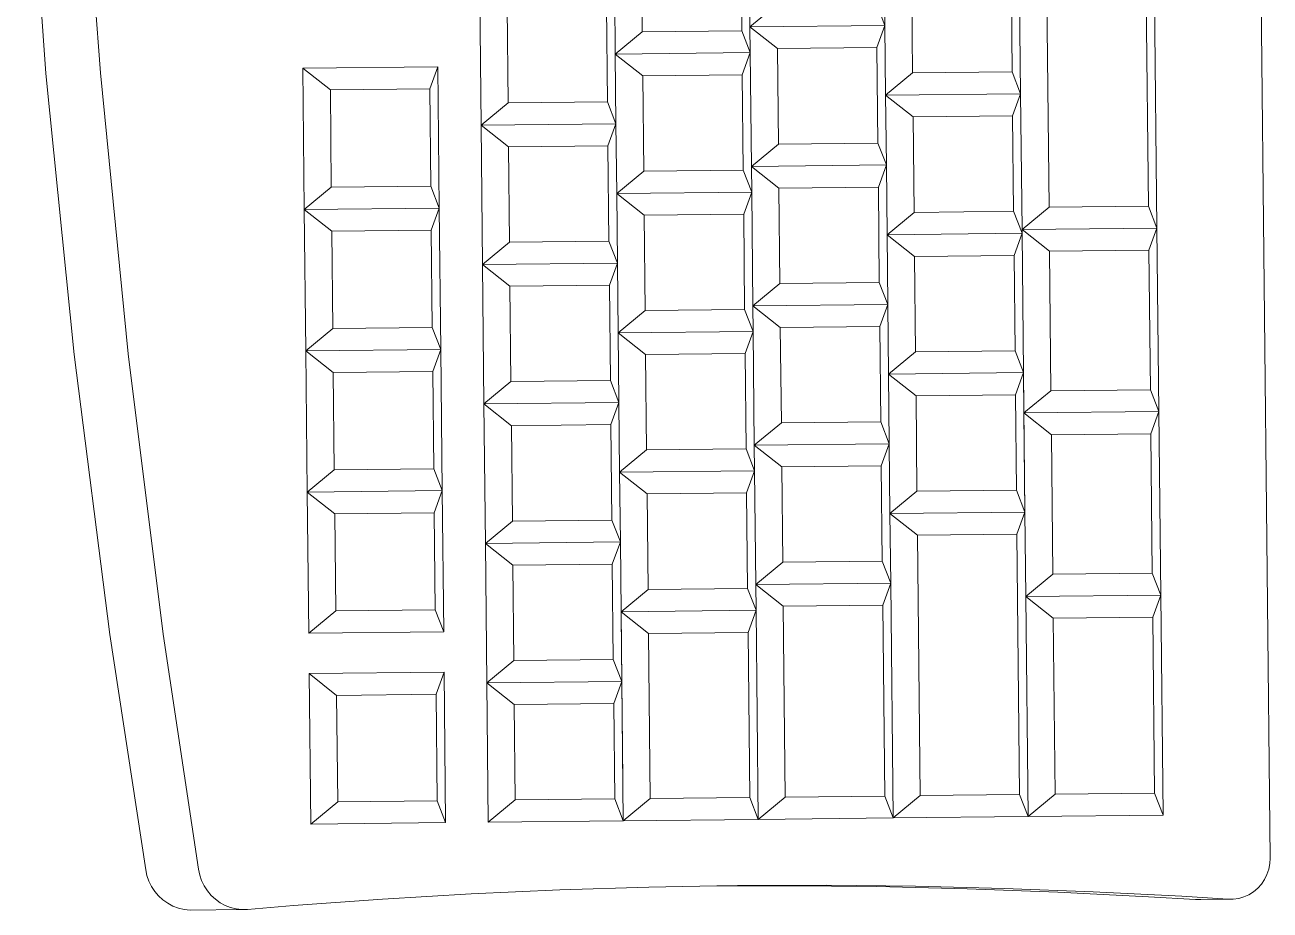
# Model space of a CAD drawing. Header units: metres. Extents: x -17 to 101, y 0 to 79.
# Drawn here: x 10.7375 to 10.907, y 23.807 to 23.9277 of the extents above; entities that cross this region are included whole.
import ezdxf

# ---------------------------------------------------------------- set-up
doc = ezdxf.new("R2010")
doc.units = ezdxf.units.M
doc.layers.add('Cotas varias El', color=253, linetype='Continuous', lineweight=13)

msp = doc.modelspace()

# ---------------------------------------------------------------- linework, layer by layer
at = {"layer": 'Cotas varias El'}
for p, q in [((10.90702, 23.81413, 0.04243), (10.90236, 24.26211, 0.04243)), ((10.89056, 24.00147, 0.04243), (10.89162, 23.89998, 0.04243)), ((10.87593, 23.99832, 0.04243), (10.87692, 23.90282, 0.04243)), ((10.88947, 23.99846, 0.04243), (10.89046, 23.90296, 0.04243)), ((10.74034, 23.92105, 0.04243), (10.73747, 23.95943, 0.04243)), ((10.74776, 23.92113, 0.04243), (10.74494, 23.95951, 0.04243)), ((10.83604, 23.9429, 0.04243), (10.8362, 23.9274, 0.04243)), ((10.8214, 23.93975, 0.04243), (10.82154, 23.92675, 0.04243)), ((10.83494, 23.93989, 0.04243), (10.83508, 23.92689, 0.04243)), ((10.85457, 23.92759, 0.04243), (10.85447, 23.93709, 0.04243)), ((10.87285, 23.93728, 0.04243), (10.87305, 23.91828, 0.04243)), ((10.87176, 23.93427, 0.04243), (10.87189, 23.92127, 0.04243)), ((10.79938, 23.93302, 0.04243), (10.79958, 23.91402, 0.04243)), ((10.81786, 23.92371, 0.04243), (10.81776, 23.93321, 0.04243)), ((10.85822, 23.93413, 0.04243), (10.85835, 23.92113, 0.04243)), ((10.80312, 23.93006, 0.04243), (10.80326, 23.91706, 0.04243)), ((10.81666, 23.9302, 0.04243), (10.8168, 23.9172, 0.04243)), ((10.8362, 23.9274, 0.04243), (10.83988, 23.93044, 0.04243)), ((10.85457, 23.92759, 0.04243), (10.85342, 23.93058, 0.04243)), ((10.8362, 23.9274, 0.04243), (10.85457, 23.92759, 0.04243)), ((10.8362, 23.9274, 0.04243), (10.83994, 23.92444, 0.04243)), ((10.83623, 23.9239, 0.04243), (10.8362, 23.9274, 0.04243)), ((10.85457, 23.92759, 0.04243), (10.85348, 23.92458, 0.04243)), ((10.85457, 23.92759, 0.04243), (10.85467, 23.91809, 0.04243)), ((10.81786, 23.92371, 0.04243), (10.82154, 23.92675, 0.04243)), ((10.83508, 23.92689, 0.04243), (10.82154, 23.92675, 0.04243)), ((10.83623, 23.9239, 0.04243), (10.83508, 23.92689, 0.04243)), ((10.83994, 23.92444, 0.04243), (10.85348, 23.92458, 0.04243)), ((10.83994, 23.92444, 0.04243), (10.84007, 23.91144, 0.04243)), ((10.85348, 23.92458, 0.04243), (10.85361, 23.91158, 0.04243)), ((10.83623, 23.9239, 0.04243), (10.81786, 23.92371, 0.04243)), ((10.81786, 23.92371, 0.04243), (10.8216, 23.92075, 0.04243)), ((10.81795, 23.91421, 0.04243), (10.81786, 23.92371, 0.04243)), ((10.83623, 23.9239, 0.04243), (10.83514, 23.92089, 0.04243)), ((10.83639, 23.9084, 0.04243), (10.83623, 23.9239, 0.04243)), ((10.74419, 23.88276, 0.04243), (10.74034, 23.92105, 0.04243)), ((10.75154, 23.88284, 0.04243), (10.74776, 23.92113, 0.04243)), ((10.77531, 23.92177, 0.04243), (10.79369, 23.92196, 0.04243)), ((10.77531, 23.92177, 0.04243), (10.77906, 23.91881, 0.04243)), ((10.77531, 23.92177, 0.04243), (10.77551, 23.90252, 0.04243)), ((10.79369, 23.92196, 0.04243), (10.7926, 23.91895, 0.04243)), ((10.79369, 23.92196, 0.04243), (10.79389, 23.90271, 0.04243)), ((10.8216, 23.92075, 0.04243), (10.83514, 23.92089, 0.04243)), ((10.8216, 23.92075, 0.04243), (10.82173, 23.90775, 0.04243)), ((10.83514, 23.92089, 0.04243), (10.83527, 23.90789, 0.04243)), ((10.85467, 23.91809, 0.04243), (10.85835, 23.92113, 0.04243)), ((10.87189, 23.92127, 0.04243), (10.85835, 23.92113, 0.04243)), ((10.87305, 23.91828, 0.04243), (10.87189, 23.92127, 0.04243)), ((10.77906, 23.91881, 0.04243), (10.7926, 23.91895, 0.04243)), ((10.7926, 23.91895, 0.04243), (10.79273, 23.9057, 0.04243)), ((10.77906, 23.91881, 0.04243), (10.77919, 23.90556, 0.04243)), ((10.8168, 23.9172, 0.04243), (10.80326, 23.91706, 0.04243)), ((10.81795, 23.91421, 0.04243), (10.8168, 23.9172, 0.04243)), ((10.87305, 23.91828, 0.04243), (10.85467, 23.91809, 0.04243)), ((10.85467, 23.91809, 0.04243), (10.85841, 23.91513, 0.04243)), ((10.85477, 23.90859, 0.04243), (10.85467, 23.91809, 0.04243)), ((10.87305, 23.91828, 0.04243), (10.87196, 23.91527, 0.04243)), ((10.87305, 23.91828, 0.04243), (10.87324, 23.89978, 0.04243)), ((10.79958, 23.91402, 0.04243), (10.80326, 23.91706, 0.04243)), ((10.81795, 23.91421, 0.04243), (10.79958, 23.91402, 0.04243)), ((10.79958, 23.91402, 0.04243), (10.80332, 23.91106, 0.04243)), ((10.79958, 23.91402, 0.04243), (10.79977, 23.89502, 0.04243)), ((10.81795, 23.91421, 0.04243), (10.81686, 23.9112, 0.04243)), ((10.81805, 23.90471, 0.04243), (10.81795, 23.91421, 0.04243)), ((10.85841, 23.91513, 0.04243), (10.87196, 23.91527, 0.04243)), ((10.85841, 23.91513, 0.04243), (10.85855, 23.90213, 0.04243)), ((10.87196, 23.91527, 0.04243), (10.87209, 23.90227, 0.04243)), ((10.80332, 23.91106, 0.04243), (10.81686, 23.9112, 0.04243)), ((10.80332, 23.91106, 0.04243), (10.80345, 23.89806, 0.04243)), ((10.81686, 23.9112, 0.04243), (10.817, 23.8982, 0.04243)), ((10.83639, 23.9084, 0.04243), (10.84007, 23.91144, 0.04243)), ((10.85361, 23.91158, 0.04243), (10.84007, 23.91144, 0.04243)), ((10.85477, 23.90859, 0.04243), (10.85361, 23.91158, 0.04243)), ((10.81805, 23.90471, 0.04243), (10.82173, 23.90775, 0.04243)), ((10.83527, 23.90789, 0.04243), (10.82173, 23.90775, 0.04243)), ((10.83643, 23.9049, 0.04243), (10.83527, 23.90789, 0.04243)), ((10.85477, 23.90859, 0.04243), (10.83639, 23.9084, 0.04243)), ((10.83639, 23.9084, 0.04243), (10.84014, 23.90544, 0.04243)), ((10.83643, 23.9049, 0.04243), (10.83639, 23.9084, 0.04243)), ((10.85477, 23.90859, 0.04243), (10.85368, 23.90558, 0.04243)), ((10.85487, 23.89909, 0.04243), (10.85477, 23.90859, 0.04243)), ((10.77551, 23.90252, 0.04243), (10.77919, 23.90556, 0.04243)), ((10.79273, 23.9057, 0.04243), (10.77919, 23.90556, 0.04243)), ((10.79389, 23.90271, 0.04243), (10.79273, 23.9057, 0.04243)), ((10.84014, 23.90544, 0.04243), (10.85368, 23.90558, 0.04243)), ((10.84014, 23.90544, 0.04243), (10.84027, 23.89244, 0.04243)), ((10.85368, 23.90558, 0.04243), (10.85381, 23.89258, 0.04243)), ((10.81805, 23.90471, 0.04243), (10.83643, 23.9049, 0.04243)), ((10.81805, 23.90471, 0.04243), (10.8218, 23.90175, 0.04243)), ((10.81815, 23.89521, 0.04243), (10.81805, 23.90471, 0.04243)), ((10.83643, 23.9049, 0.04243), (10.83534, 23.90189, 0.04243)), ((10.83643, 23.9049, 0.04243), (10.83659, 23.8894, 0.04243)), ((10.77551, 23.90252, 0.04243), (10.79389, 23.90271, 0.04243)), ((10.77551, 23.90252, 0.04243), (10.77926, 23.89956, 0.04243)), ((10.77551, 23.90252, 0.04243), (10.77571, 23.88327, 0.04243)), ((10.79389, 23.90271, 0.04243), (10.7928, 23.8997, 0.04243)), ((10.79389, 23.90271, 0.04243), (10.79409, 23.88346, 0.04243)), ((10.85487, 23.89909, 0.04243), (10.85855, 23.90213, 0.04243)), ((10.87209, 23.90227, 0.04243), (10.85855, 23.90213, 0.04243)), ((10.87325, 23.89928, 0.04243), (10.87209, 23.90227, 0.04243)), ((10.87324, 23.89978, 0.04243), (10.87692, 23.90282, 0.04243)), ((10.87692, 23.90282, 0.04243), (10.89046, 23.90296, 0.04243)), ((10.89162, 23.89998, 0.04243), (10.89046, 23.90296, 0.04243)), ((10.8218, 23.90175, 0.04243), (10.83534, 23.90189, 0.04243)), ((10.8218, 23.90175, 0.04243), (10.82193, 23.88875, 0.04243)), ((10.83534, 23.90189, 0.04243), (10.83547, 23.88889, 0.04243)), ((10.77926, 23.89956, 0.04243), (10.7928, 23.8997, 0.04243)), ((10.77926, 23.89956, 0.04243), (10.77939, 23.88631, 0.04243)), ((10.7928, 23.8997, 0.04243), (10.79293, 23.88645, 0.04243)), ((10.85487, 23.89909, 0.04243), (10.87325, 23.89928, 0.04243)), ((10.85487, 23.89909, 0.04243), (10.85861, 23.89613, 0.04243)), ((10.85497, 23.88959, 0.04243), (10.85487, 23.89909, 0.04243)), ((10.87325, 23.89928, 0.04243), (10.87215, 23.89627, 0.04243)), ((10.87324, 23.89978, 0.04243), (10.89162, 23.89998, 0.04243)), ((10.87324, 23.89978, 0.04243), (10.87325, 23.89928, 0.04243)), ((10.87324, 23.89978, 0.04243), (10.87698, 23.89682, 0.04243)), ((10.87325, 23.89928, 0.04243), (10.87344, 23.88029, 0.04243)), ((10.89162, 23.89998, 0.04243), (10.89052, 23.89696, 0.04243)), ((10.89162, 23.89998, 0.04243), (10.89188, 23.87498, 0.04243)), ((10.79977, 23.89502, 0.04243), (10.80345, 23.89806, 0.04243)), ((10.817, 23.8982, 0.04243), (10.80345, 23.89806, 0.04243)), ((10.81815, 23.89521, 0.04243), (10.817, 23.8982, 0.04243)), ((10.87698, 23.89682, 0.04243), (10.89052, 23.89696, 0.04243)), ((10.89052, 23.89696, 0.04243), (10.89072, 23.87796, 0.04243)), ((10.79977, 23.89502, 0.04243), (10.81815, 23.89521, 0.04243)), ((10.81815, 23.89521, 0.04243), (10.81706, 23.8922, 0.04243)), ((10.81825, 23.88571, 0.04243), (10.81815, 23.89521, 0.04243)), ((10.85861, 23.89613, 0.04243), (10.87215, 23.89627, 0.04243)), ((10.85861, 23.89613, 0.04243), (10.85875, 23.88313, 0.04243)), ((10.87215, 23.89627, 0.04243), (10.87229, 23.88327, 0.04243)), ((10.87698, 23.89682, 0.04243), (10.87718, 23.87782, 0.04243)), ((10.79977, 23.89502, 0.04243), (10.80352, 23.89206, 0.04243)), ((10.79977, 23.89502, 0.04243), (10.79997, 23.87602, 0.04243)), ((10.80352, 23.89206, 0.04243), (10.81706, 23.8922, 0.04243)), ((10.80352, 23.89206, 0.04243), (10.80365, 23.87906, 0.04243)), ((10.81706, 23.8922, 0.04243), (10.81719, 23.8792, 0.04243)), ((10.83659, 23.8894, 0.04243), (10.84027, 23.89244, 0.04243)), ((10.85381, 23.89258, 0.04243), (10.84027, 23.89244, 0.04243)), ((10.85497, 23.88959, 0.04243), (10.85381, 23.89258, 0.04243)), ((10.81825, 23.88571, 0.04243), (10.82193, 23.88875, 0.04243)), ((10.83547, 23.88889, 0.04243), (10.82193, 23.88875, 0.04243)), ((10.83663, 23.8859, 0.04243), (10.83547, 23.88889, 0.04243)), ((10.85497, 23.88959, 0.04243), (10.83659, 23.8894, 0.04243)), ((10.83659, 23.8894, 0.04243), (10.84033, 23.88644, 0.04243)), ((10.83663, 23.8859, 0.04243), (10.83659, 23.8894, 0.04243)), ((10.85497, 23.88959, 0.04243), (10.85387, 23.88658, 0.04243)), ((10.85507, 23.88009, 0.04243), (10.85497, 23.88959, 0.04243)), ((10.77571, 23.88327, 0.04243), (10.77939, 23.88631, 0.04243)), ((10.79293, 23.88645, 0.04243), (10.77939, 23.88631, 0.04243)), ((10.79409, 23.88346, 0.04243), (10.79293, 23.88645, 0.04243)), ((10.81825, 23.88571, 0.04243), (10.83663, 23.8859, 0.04243)), ((10.81825, 23.88571, 0.04243), (10.82199, 23.88275, 0.04243)), ((10.81835, 23.87621, 0.04243), (10.81825, 23.88571, 0.04243)), ((10.83663, 23.8859, 0.04243), (10.83553, 23.88289, 0.04243)), ((10.83679, 23.8704, 0.04243), (10.83663, 23.8859, 0.04243)), ((10.84033, 23.88644, 0.04243), (10.85387, 23.88658, 0.04243)), ((10.84033, 23.88644, 0.04243), (10.84047, 23.87344, 0.04243)), ((10.85387, 23.88658, 0.04243), (10.85401, 23.87358, 0.04243)), ((10.79409, 23.88346, 0.04243), (10.77571, 23.88327, 0.04243)), ((10.77571, 23.88327, 0.04243), (10.77946, 23.88031, 0.04243)), ((10.77571, 23.88327, 0.04243), (10.77591, 23.86402, 0.04243)), ((10.79409, 23.88346, 0.04243), (10.793, 23.88045, 0.04243)), ((10.79409, 23.88346, 0.04243), (10.79429, 23.86421, 0.04243)), ((10.87229, 23.88327, 0.04243), (10.85875, 23.88313, 0.04243)), ((10.87344, 23.88029, 0.04243), (10.87229, 23.88327, 0.04243)), ((10.74902, 23.84458, 0.04243), (10.74419, 23.88276, 0.04243)), ((10.75629, 23.84466, 0.04243), (10.75154, 23.88284, 0.04243)), ((10.82199, 23.88275, 0.04243), (10.83553, 23.88289, 0.04243)), ((10.82199, 23.88275, 0.04243), (10.82213, 23.86975, 0.04243)), ((10.83553, 23.88289, 0.04243), (10.83567, 23.86989, 0.04243)), ((10.85507, 23.88009, 0.04243), (10.85875, 23.88313, 0.04243)), ((10.77946, 23.88031, 0.04243), (10.793, 23.88045, 0.04243)), ((10.77946, 23.88031, 0.04243), (10.77959, 23.86706, 0.04243)), ((10.793, 23.88045, 0.04243), (10.79313, 23.8672, 0.04243)), ((10.85507, 23.88009, 0.04243), (10.87344, 23.88029, 0.04243)), ((10.85507, 23.88009, 0.04243), (10.85881, 23.87713, 0.04243)), ((10.85517, 23.87059, 0.04243), (10.85507, 23.88009, 0.04243)), ((10.87344, 23.88029, 0.04243), (10.87235, 23.87727, 0.04243)), ((10.87344, 23.88029, 0.04243), (10.8735, 23.87479, 0.04243)), ((10.87344, 23.88029, 0.04243), (10.87364, 23.86129, 0.04243)), ((10.79997, 23.87602, 0.04243), (10.80365, 23.87906, 0.04243)), ((10.81719, 23.8792, 0.04243), (10.80365, 23.87906, 0.04243)), ((10.81835, 23.87621, 0.04243), (10.81719, 23.8792, 0.04243)), ((10.85881, 23.87713, 0.04243), (10.87235, 23.87727, 0.04243)), ((10.85881, 23.87713, 0.04243), (10.85894, 23.86413, 0.04243)), ((10.87235, 23.87727, 0.04243), (10.87249, 23.86427, 0.04243)), ((10.8735, 23.87479, 0.04243), (10.87718, 23.87782, 0.04243)), ((10.89072, 23.87796, 0.04243), (10.87718, 23.87782, 0.04243)), ((10.89188, 23.87498, 0.04243), (10.89072, 23.87796, 0.04243)), ((10.79997, 23.87602, 0.04243), (10.81835, 23.87621, 0.04243)), ((10.79997, 23.87602, 0.04243), (10.80371, 23.87306, 0.04243)), ((10.79997, 23.87602, 0.04243), (10.80017, 23.85702, 0.04243)), ((10.81835, 23.87621, 0.04243), (10.81726, 23.8732, 0.04243)), ((10.81845, 23.86671, 0.04243), (10.81835, 23.87621, 0.04243)), ((10.89188, 23.87498, 0.04243), (10.8735, 23.87479, 0.04243)), ((10.89188, 23.87498, 0.04243), (10.89078, 23.87197, 0.04243)), ((10.89188, 23.87498, 0.04243), (10.89214, 23.84998, 0.04243)), ((10.80371, 23.87306, 0.04243), (10.81726, 23.8732, 0.04243)), ((10.81726, 23.8732, 0.04243), (10.81739, 23.8602, 0.04243)), ((10.83679, 23.8704, 0.04243), (10.84047, 23.87344, 0.04243)), ((10.85401, 23.87358, 0.04243), (10.84047, 23.87344, 0.04243)), ((10.85517, 23.87059, 0.04243), (10.85401, 23.87358, 0.04243)), ((10.8735, 23.87479, 0.04243), (10.87724, 23.87182, 0.04243)), ((10.87364, 23.86129, 0.04243), (10.8735, 23.87479, 0.04243)), ((10.80371, 23.87306, 0.04243), (10.80385, 23.86006, 0.04243)), ((10.87724, 23.87182, 0.04243), (10.89078, 23.87197, 0.04243)), ((10.87724, 23.87182, 0.04243), (10.87744, 23.85283, 0.04243)), ((10.89078, 23.87197, 0.04243), (10.89098, 23.85297, 0.04243)), ((10.81845, 23.86671, 0.04243), (10.82213, 23.86975, 0.04243)), ((10.83567, 23.86989, 0.04243), (10.82213, 23.86975, 0.04243)), ((10.83683, 23.8669, 0.04243), (10.83567, 23.86989, 0.04243)), ((10.85517, 23.87059, 0.04243), (10.83679, 23.8704, 0.04243)), ((10.83679, 23.8704, 0.04243), (10.84053, 23.86744, 0.04243)), ((10.83683, 23.8669, 0.04243), (10.83679, 23.8704, 0.04243)), ((10.85517, 23.87059, 0.04243), (10.85407, 23.86758, 0.04243)), ((10.85526, 23.8611, 0.04243), (10.85517, 23.87059, 0.04243)), ((10.77591, 23.86402, 0.04243), (10.77959, 23.86706, 0.04243)), ((10.79313, 23.8672, 0.04243), (10.77959, 23.86706, 0.04243)), ((10.79429, 23.86421, 0.04243), (10.79313, 23.8672, 0.04243)), ((10.81845, 23.86671, 0.04243), (10.83683, 23.8669, 0.04243)), ((10.81845, 23.86671, 0.04243), (10.82219, 23.86375, 0.04243)), ((10.81855, 23.85721, 0.04243), (10.81845, 23.86671, 0.04243)), ((10.83683, 23.8669, 0.04243), (10.83573, 23.86389, 0.04243)), ((10.83683, 23.8669, 0.04243), (10.83699, 23.8514, 0.04243)), ((10.84053, 23.86744, 0.04243), (10.85407, 23.86758, 0.04243)), ((10.84053, 23.86744, 0.04243), (10.84067, 23.85444, 0.04243)), ((10.85407, 23.86758, 0.04243), (10.85421, 23.85458, 0.04243)), ((10.77591, 23.86402, 0.04243), (10.79429, 23.86421, 0.04243)), ((10.77591, 23.86402, 0.04243), (10.77966, 23.86106, 0.04243)), ((10.77591, 23.86402, 0.04243), (10.77611, 23.84477, 0.04243)), ((10.79429, 23.86421, 0.04243), (10.7932, 23.8612, 0.04243)), ((10.79429, 23.86421, 0.04243), (10.79449, 23.84496, 0.04243)), ((10.82219, 23.86375, 0.04243), (10.83573, 23.86389, 0.04243)), ((10.82219, 23.86375, 0.04243), (10.82233, 23.85075, 0.04243)), ((10.83573, 23.86389, 0.04243), (10.83587, 23.85089, 0.04243)), ((10.85526, 23.8611, 0.04243), (10.85894, 23.86413, 0.04243)), ((10.87249, 23.86427, 0.04243), (10.85894, 23.86413, 0.04243)), ((10.87364, 23.86129, 0.04243), (10.87249, 23.86427, 0.04243)), ((10.87364, 23.86129, 0.04243), (10.85526, 23.8611, 0.04243)), ((10.87364, 23.86129, 0.04243), (10.87255, 23.85827, 0.04243)), ((10.87364, 23.86129, 0.04243), (10.87376, 23.84979, 0.04243)), ((10.77966, 23.86106, 0.04243), (10.7932, 23.8612, 0.04243)), ((10.77966, 23.86106, 0.04243), (10.77979, 23.84781, 0.04243)), ((10.7932, 23.8612, 0.04243), (10.79333, 23.84795, 0.04243)), ((10.80017, 23.85702, 0.04243), (10.80385, 23.86006, 0.04243)), ((10.81739, 23.8602, 0.04243), (10.80385, 23.86006, 0.04243)), ((10.81855, 23.85721, 0.04243), (10.81739, 23.8602, 0.04243)), ((10.85526, 23.8611, 0.04243), (10.85901, 23.85813, 0.04243)), ((10.85536, 23.8516, 0.04243), (10.85526, 23.8611, 0.04243)), ((10.85901, 23.85813, 0.04243), (10.87255, 23.85827, 0.04243)), ((10.85901, 23.85813, 0.04243), (10.85938, 23.82264, 0.04243)), ((10.87255, 23.85827, 0.04243), (10.87292, 23.82278, 0.04243)), ((10.81855, 23.85721, 0.04243), (10.80017, 23.85702, 0.04243)), ((10.80017, 23.85702, 0.04243), (10.80391, 23.85406, 0.04243)), ((10.80017, 23.85702, 0.04243), (10.80037, 23.83802, 0.04243)), ((10.81855, 23.85721, 0.04243), (10.81745, 23.8542, 0.04243)), ((10.81865, 23.84771, 0.04243), (10.81855, 23.85721, 0.04243)), ((10.83699, 23.8514, 0.04243), (10.84067, 23.85444, 0.04243)), ((10.85421, 23.85458, 0.04243), (10.84067, 23.85444, 0.04243)), ((10.85536, 23.8516, 0.04243), (10.85421, 23.85458, 0.04243)), ((10.80391, 23.85406, 0.04243), (10.81745, 23.8542, 0.04243)), ((10.80391, 23.85406, 0.04243), (10.80405, 23.84106, 0.04243)), ((10.81745, 23.8542, 0.04243), (10.81759, 23.8412, 0.04243)), ((10.87376, 23.84979, 0.04243), (10.87744, 23.85283, 0.04243)), ((10.89098, 23.85297, 0.04243), (10.87744, 23.85283, 0.04243)), ((10.89214, 23.84998, 0.04243), (10.89098, 23.85297, 0.04243)), ((10.83699, 23.8514, 0.04243), (10.85536, 23.8516, 0.04243)), ((10.83699, 23.8514, 0.04243), (10.84073, 23.84844, 0.04243)), ((10.83699, 23.8514, 0.04243), (10.83702, 23.84791, 0.04243)), ((10.85536, 23.8516, 0.04243), (10.85427, 23.84858, 0.04243)), ((10.8557, 23.8196, 0.04243), (10.85536, 23.8516, 0.04243)), ((10.81865, 23.84771, 0.04243), (10.82233, 23.85075, 0.04243)), ((10.83587, 23.85089, 0.04243), (10.82233, 23.85075, 0.04243)), ((10.83702, 23.84791, 0.04243), (10.83587, 23.85089, 0.04243)), ((10.87376, 23.84979, 0.04243), (10.89214, 23.84998, 0.04243)), ((10.87376, 23.84979, 0.04243), (10.8775, 23.84683, 0.04243)), ((10.87407, 23.81979, 0.04243), (10.87376, 23.84979, 0.04243)), ((10.89214, 23.84998, 0.04243), (10.89104, 23.84697, 0.04243)), ((10.89214, 23.84998, 0.04243), (10.89245, 23.81998, 0.04243)), ((10.77611, 23.84477, 0.04243), (10.77979, 23.84781, 0.04243)), ((10.79333, 23.84795, 0.04243), (10.77979, 23.84781, 0.04243)), ((10.79449, 23.84496, 0.04243), (10.79333, 23.84795, 0.04243)), ((10.81865, 23.84771, 0.04243), (10.83702, 23.84791, 0.04243)), ((10.81865, 23.84771, 0.04243), (10.82239, 23.84475, 0.04243)), ((10.81874, 23.83821, 0.04243), (10.81865, 23.84771, 0.04243)), ((10.83702, 23.84791, 0.04243), (10.83593, 23.84489, 0.04243)), ((10.83702, 23.84791, 0.04243), (10.83732, 23.81941, 0.04243)), ((10.84073, 23.84844, 0.04243), (10.85427, 23.84858, 0.04243)), ((10.84073, 23.84844, 0.04243), (10.841, 23.82245, 0.04243)), ((10.85427, 23.84858, 0.04243), (10.85454, 23.82259, 0.04243)), ((10.81865, 23.84721, 0.04243), (10.81888, 23.82472, 0.04243)), ((10.8775, 23.84683, 0.04243), (10.89104, 23.84697, 0.04243)), ((10.8775, 23.84683, 0.04243), (10.87775, 23.82283, 0.04243)), ((10.89104, 23.84697, 0.04243), (10.89129, 23.82297, 0.04243)), ((10.75392, 23.81254, 0.04243), (10.74902, 23.84458, 0.04243)), ((10.7611, 23.81261, 0.04243), (10.75629, 23.84466, 0.04243)), ((10.79449, 23.84496, 0.04243), (10.77611, 23.84477, 0.04243)), ((10.82239, 23.84475, 0.04243), (10.83593, 23.84489, 0.04243)), ((10.82239, 23.84475, 0.04243), (10.82262, 23.82225, 0.04243)), ((10.83593, 23.84489, 0.04243), (10.83616, 23.82239, 0.04243)), ((10.80037, 23.83802, 0.04243), (10.80405, 23.84106, 0.04243)), ((10.81759, 23.8412, 0.04243), (10.80405, 23.84106, 0.04243)), ((10.81874, 23.83821, 0.04243), (10.81759, 23.8412, 0.04243)), ((10.77617, 23.83927, 0.04243), (10.79455, 23.83946, 0.04243)), ((10.77617, 23.83927, 0.04243), (10.77991, 23.83631, 0.04243)), ((10.77617, 23.83927, 0.04243), (10.77638, 23.81877, 0.04243)), ((10.79455, 23.83946, 0.04243), (10.79345, 23.83645, 0.04243)), ((10.79476, 23.81896, 0.04243), (10.79455, 23.83946, 0.04243)), ((10.80037, 23.83802, 0.04243), (10.81874, 23.83821, 0.04243)), ((10.80037, 23.83802, 0.04243), (10.80411, 23.83506, 0.04243)), ((10.80037, 23.83802, 0.04243), (10.80056, 23.81902, 0.04243)), ((10.81874, 23.83821, 0.04243), (10.81765, 23.8352, 0.04243)), ((10.81874, 23.83821, 0.04243), (10.81894, 23.81922, 0.04243)), ((10.77991, 23.83631, 0.04243), (10.79345, 23.83645, 0.04243)), ((10.77991, 23.83631, 0.04243), (10.78006, 23.82181, 0.04243)), ((10.79345, 23.83645, 0.04243), (10.7936, 23.82195, 0.04243)), ((10.80411, 23.83506, 0.04243), (10.81765, 23.8352, 0.04243)), ((10.80411, 23.83506, 0.04243), (10.80424, 23.82206, 0.04243)), ((10.81765, 23.8352, 0.04243), (10.81779, 23.8222, 0.04243)), ((10.81894, 23.81922, 0.04243), (10.82262, 23.82225, 0.04243)), ((10.83616, 23.82239, 0.04243), (10.82262, 23.82225, 0.04243)), ((10.83732, 23.81941, 0.04243), (10.83616, 23.82239, 0.04243)), ((10.83732, 23.81941, 0.04243), (10.841, 23.82245, 0.04243)), ((10.85454, 23.82259, 0.04243), (10.841, 23.82245, 0.04243)), ((10.8557, 23.8196, 0.04243), (10.85454, 23.82259, 0.04243)), ((10.8557, 23.8196, 0.04243), (10.85938, 23.82264, 0.04243)), ((10.87292, 23.82278, 0.04243), (10.85938, 23.82264, 0.04243)), ((10.87407, 23.81979, 0.04243), (10.87292, 23.82278, 0.04243)), ((10.87407, 23.81979, 0.04243), (10.87775, 23.82283, 0.04243)), ((10.89129, 23.82297, 0.04243), (10.87775, 23.82283, 0.04243)), ((10.89245, 23.81998, 0.04243), (10.89129, 23.82297, 0.04243)), ((10.77638, 23.81877, 0.04243), (10.78006, 23.82181, 0.04243)), ((10.7936, 23.82195, 0.04243), (10.78006, 23.82181, 0.04243)), ((10.79476, 23.81896, 0.04243), (10.7936, 23.82195, 0.04243)), ((10.80056, 23.81902, 0.04243), (10.80424, 23.82206, 0.04243)), ((10.81779, 23.8222, 0.04243), (10.80424, 23.82206, 0.04243)), ((10.81894, 23.81922, 0.04243), (10.81779, 23.8222, 0.04243)), ((10.79476, 23.81896, 0.04243), (10.77638, 23.81877, 0.04243)), ((10.81894, 23.81922, 0.04243), (10.80056, 23.81902, 0.04243)), ((10.83732, 23.81941, 0.04243), (10.81894, 23.81922, 0.04243)), ((10.8557, 23.8196, 0.04243), (10.83732, 23.81941, 0.04243)), ((10.87407, 23.81979, 0.04243), (10.8557, 23.8196, 0.04243)), ((10.89245, 23.81998, 0.04243), (10.87407, 23.81979, 0.04243)), ((10.90702, 23.81413, 0.04243), (10.90698, 23.81337, 0.04243)), ((10.75392, 23.81254, 0.04243), (10.75409, 23.81175, 0.04243)), ((10.7611, 23.81261, 0.04243), (10.76127, 23.81182, 0.04243)), ((10.90683, 23.81262, 0.04243), (10.90659, 23.81189, 0.04243)), ((10.90698, 23.81337, 0.04243), (10.90683, 23.81262, 0.04243)), ((10.75409, 23.81175, 0.04243), (10.75436, 23.81099, 0.04243)), ((10.75436, 23.81099, 0.04243), (10.75471, 23.81026, 0.04243)), ((10.76127, 23.81182, 0.04243), (10.76153, 23.81106, 0.04243)), ((10.76153, 23.81106, 0.04243), (10.76188, 23.81034, 0.04243)), ((10.83167, 23.81033, 0.04243), (10.83451, 23.81038, 0.04243)), ((10.83167, 23.81033, 0.04243), (10.84111, 23.81036, 0.04243)), ((10.83451, 23.81038, 0.04243), (10.84661, 23.81042, 0.04243)), ((10.84111, 23.81036, 0.04243), (10.85345, 23.81024, 0.04243)), ((10.84661, 23.81042, 0.04243), (10.85872, 23.8103, 0.04243)), ((10.90584, 23.81059, 0.04243), (10.90534, 23.81002, 0.04243)), ((10.90626, 23.81121, 0.04243), (10.90584, 23.81059, 0.04243)), ((10.90659, 23.81189, 0.04243), (10.90626, 23.81121, 0.04243)), ((10.75471, 23.81026, 0.04243), (10.75516, 23.80959, 0.04243)), ((10.75516, 23.80959, 0.04243), (10.75568, 23.80898, 0.04243)), ((10.75568, 23.80898, 0.04243), (10.75627, 23.80844, 0.04243)), ((10.76188, 23.81034, 0.04243), (10.76232, 23.80967, 0.04243)), ((10.76232, 23.80967, 0.04243), (10.76283, 23.80905, 0.04243)), ((10.76283, 23.80905, 0.04243), (10.76341, 23.80851, 0.04243)), ((10.78614, 23.80854, 0.04243), (10.79822, 23.80925, 0.04243)), ((10.79822, 23.80925, 0.04243), (10.81031, 23.80979, 0.04243)), ((10.81031, 23.80979, 0.04243), (10.82241, 23.81017, 0.04243)), ((10.82241, 23.81017, 0.04243), (10.83167, 23.81033, 0.04243)), ((10.85345, 23.81024, 0.04243), (10.86579, 23.80995, 0.04243)), ((10.85872, 23.8103, 0.04243), (10.87082, 23.81, 0.04243)), ((10.86579, 23.80995, 0.04243), (10.87813, 23.8095, 0.04243)), ((10.87082, 23.81, 0.04243), (10.88291, 23.80955, 0.04243)), ((10.87813, 23.8095, 0.04243), (10.89045, 23.80887, 0.04243)), ((10.88291, 23.80955, 0.04243), (10.895, 23.80892, 0.04243)), ((10.89045, 23.80887, 0.04243), (10.89685, 23.80847, 0.04243)), ((10.895, 23.80892, 0.04243), (10.90128, 23.80851, 0.04243)), ((10.90346, 23.80883, 0.04243), (10.90275, 23.80862, 0.04243)), ((10.90414, 23.80914, 0.04243), (10.90346, 23.80883, 0.04243)), ((10.90477, 23.80954, 0.04243), (10.90414, 23.80914, 0.04243)), ((10.90534, 23.81002, 0.04243), (10.90477, 23.80954, 0.04243)), ((10.75627, 23.80844, 0.04243), (10.75693, 23.80798, 0.04243)), ((10.75693, 23.80798, 0.04243), (10.75763, 23.8076, 0.04243)), ((10.75763, 23.8076, 0.04243), (10.75838, 23.80732, 0.04243)), ((10.75838, 23.80732, 0.04243), (10.75916, 23.80713, 0.04243)), ((10.75916, 23.80713, 0.04243), (10.75995, 23.80704, 0.04243)), ((10.76702, 23.80711, 0.04243), (10.75995, 23.80704, 0.04243)), ((10.76341, 23.80851, 0.04243), (10.76405, 23.80805, 0.04243)), ((10.76405, 23.80805, 0.04243), (10.76475, 23.80767, 0.04243)), ((10.76475, 23.80767, 0.04243), (10.76548, 23.80739, 0.04243)), ((10.76548, 23.80739, 0.04243), (10.76624, 23.8072, 0.04243)), ((10.76624, 23.8072, 0.04243), (10.76702, 23.80711, 0.04243)), ((10.76702, 23.80711, 0.04243), (10.7678, 23.80712, 0.04243)), ((10.7678, 23.80712, 0.04243), (10.77406, 23.80766, 0.04243)), ((10.77406, 23.80766, 0.04243), (10.78614, 23.80854, 0.04243)), ((10.8976, 23.80847, 0.04243), (10.89685, 23.80847, 0.04243)), ((10.90128, 23.80851, 0.04243), (10.8976, 23.80847, 0.04243)), ((10.90201, 23.80851, 0.04243), (10.90128, 23.80851, 0.04243)), ((10.90275, 23.80862, 0.04243), (10.90201, 23.80851, 0.04243))]:
    msp.add_line(p, q, dxfattribs=at)

doc.saveas('drawing.dxf')
